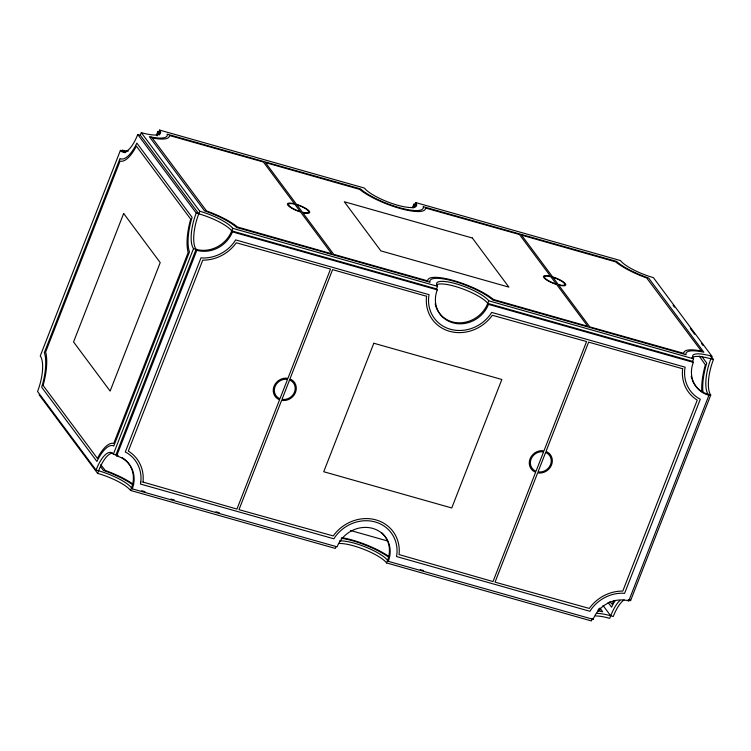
<?xml version="1.0" encoding="UTF-8"?>
<svg xmlns="http://www.w3.org/2000/svg" width="751" height="751" viewBox="0 0 751 751"><rect width="100%" height="100%" fill="white"/><g stroke="black" fill="none" stroke-linecap="round" stroke-linejoin="round"><path stroke-width="1.13" d="M693.323 362.367L488.488 304.371A28.454 25.684 -36.7 0 1 452.862 322.817A28.454 25.684 -36.7 0 1 437.279 289.867L436.547 288.891L231.712 230.895A28.454 6.975 21.3 0 0 198.79 213.819L140.296 135.218L137.743 134.495A28.454 10.063 -74.2 0 1 120.413 150.36L40.254 355.946A28.454 10.063 -74.2 0 1 37.55 391.468L96.044 470.07L98.606 470.793A28.454 6.975 21.3 0 1 131.519 487.868L132.251 488.845L337.086 546.841A28.454 25.684 -36.7 0 1 372.712 528.394A28.454 25.684 -36.7 0 1 388.295 561.344L593.14 619.34A28.454 25.684 -36.7 0 1 628.765 600.894L708.916 395.317A28.454 25.684 -36.7 0 1 693.323 362.367L692.6 361.381L487.756 303.385A28.454 6.975 21.3 0 0 461.715 288.525A28.454 6.975 21.3 0 0 436.322 284.948M140.296 135.218L141.301 132.645A28.454 6.975 21.3 0 0 159.597 130.073L364.432 188.069A28.454 6.975 21.3 0 0 397.354 205.145A28.454 6.975 21.3 0 0 415.641 202.563L620.486 260.569A28.454 6.975 21.3 0 0 653.398 277.635L711.892 356.237L710.887 358.809A28.454 10.063 -74.2 0 0 708.184 394.331L708.916 395.317M159.597 130.073L158.592 132.636A28.454 25.684 -36.7 0 1 157.072 135.931M336.026 546.719L335.359 548.437L130.514 490.431A28.454 6.975 21.3 0 0 97.602 473.365L98.606 470.793A28.454 10.063 -74.2 0 1 112.368 453.116M132.251 488.845A28.454 25.684 -36.7 0 0 116.668 455.904L115.936 454.918L196.086 249.341A28.454 10.063 -74.2 0 1 198.79 213.819L199.794 211.247L141.301 132.645M96.044 470.07A28.454 10.063 -74.2 0 1 113.373 454.195L193.523 248.619A28.454 10.063 -74.2 0 1 196.236 213.087L137.743 134.495M116.668 455.904L196.818 250.318A28.454 25.684 -36.7 0 0 232.444 231.871L437.279 289.867M130.514 490.431L131.519 487.868A28.454 25.684 -36.7 0 0 122.216 457.669M193.523 248.619L196.086 249.341A28.454 25.684 -36.7 0 0 231.712 230.895L232.707 228.323A28.454 6.975 21.3 0 0 199.794 211.247M415.641 202.563L414.646 205.136A28.454 25.684 -36.7 0 1 413.36 207.971M436.547 288.891L437.551 286.319A28.454 6.975 21.3 0 1 455.848 283.747A28.454 6.975 21.3 0 1 488.76 300.822L693.595 358.818A28.454 6.975 21.3 0 1 711.892 356.237M593.14 619.34L592.408 618.364L591.403 620.927L386.568 562.931L387.563 560.359A28.454 25.684 -36.7 0 0 381.865 532.891M435.176 303.826A28.454 25.684 -36.7 0 0 459.696 322.836A28.454 25.684 -36.7 0 0 487.756 303.385L488.76 300.822M692.6 361.381L693.595 358.818M619.922 600.49A28.454 10.063 -74.2 0 0 610.704 615.782L609.699 618.355A28.454 6.975 21.3 0 0 595.618 615.97M628.765 600.894L628.033 599.908L630.587 600.64L710.746 395.054A28.454 10.063 -74.2 0 1 713.45 359.532L710.662 355.796M156.339 134.955A28.454 25.684 -36.7 0 0 157.86 131.66L160.113 132.298M412.13 207.905A28.454 25.684 -36.7 0 0 413.914 204.159L416.167 204.788M120.413 150.36L122.967 151.092A28.454 25.684 -36.7 0 0 126.393 151.815M196.236 213.087L198.79 213.819M713.45 359.532L710.887 358.809A28.454 6.975 21.3 0 0 691.746 358.18M232.707 228.323L437.551 286.319M710.746 395.054L708.184 394.331A28.454 25.684 -36.7 0 1 692.15 379.602M113.373 454.195L115.936 454.918A28.454 25.684 -36.7 0 1 118.123 455.65M350.426 530.459L387.478 540.955M596.623 613.398A28.454 6.975 21.3 0 1 610.704 615.782L613.257 616.505A28.454 10.063 -74.2 0 1 624.072 599.965M141.648 490.732L145.027 491.689M170.909 499.021L174.288 499.978M215.931 511.769L219.311 512.717M420.203 569.605L423.583 570.563M673.065 305.263L674.454 307.131M690.469 328.656L694.647 334.27M701.612 343.629L703.002 345.498M701.866 356.472L706.757 363.052L706.128 365.089A35.56 12.579 -74.2 0 0 702.992 392.557M699.219 356.049L705.358 364.855A37.841 13.387 -74.2 0 0 701.8 391.703M413.914 204.159L414.646 205.136A28.454 6.975 21.3 0 1 415.519 206.732M487.756 303.385L488.488 304.371M609.812 601.673L612.065 604.142A37.841 13.387 -74.2 0 1 614.13 600.453M608.085 602.48L611.577 607.174L612.422 605.428A35.56 12.579 -74.2 0 1 615.351 600.387M603.044 605.494L610.704 615.782M599.88 608.028L602.678 611.793L600.903 611.398A35.56 8.721 21.3 0 0 598.181 610.92M598.754 608.695L599.805 610.488A37.841 9.284 21.3 0 0 597.852 610.131M157.86 131.66L158.592 132.636A28.454 6.975 21.3 0 1 159.616 134.936M231.712 230.895L232.444 231.871M196.086 249.341L196.818 250.318M388.295 561.344L387.563 560.359A28.454 6.975 21.3 0 0 365.868 547.15A28.454 6.975 21.3 0 0 339.583 540.945M100.775 464.747L105.337 470.492A37.841 9.284 21.3 0 1 133.659 484.526M100.587 466.662L103.385 470.417L105.365 471.102A35.56 8.721 21.3 0 1 131.988 484.292M39.108 394.763L97.602 473.365M338.579 543.517A28.454 6.975 21.3 0 1 364.864 549.723A28.454 6.975 21.3 0 1 386.568 562.931M341.273 538.298A35.56 8.721 21.3 0 1 388.032 556.782M341.808 537.641A37.841 9.284 21.3 0 1 388.971 556.5M125.201 152.753A28.454 10.063 -74.2 0 1 122.967 151.092L122.235 150.106A28.454 25.684 -36.7 0 0 128.318 151.082M691.784 378.523A28.454 25.684 -36.7 0 1 691.22 376.326M629.554 599.57A28.454 10.063 -74.2 0 1 630.587 600.64M140.803 482.039L140.437 484.029L333.904 538.814L335.021 537.031A35.56 32.096 -36.7 0 1 375.218 521.973A35.56 32.096 -36.7 0 1 396.847 554.538L396.49 556.529L589.957 611.305L591.065 609.521A35.56 32.096 -36.7 0 1 622.551 593.215L624.588 593.374L700.289 399.203L698.552 398.302A35.56 32.096 -36.7 0 1 684.771 369.182L685.137 367.183L491.67 312.407L490.553 314.19A35.56 32.096 -36.7 0 1 450.356 329.238A35.56 32.096 -36.7 0 1 428.727 296.683L429.093 294.683L235.617 239.907L234.509 241.691A35.56 32.096 -36.7 0 1 203.023 257.997L200.996 257.837L125.286 452.008L127.022 452.919A35.56 32.096 -36.7 0 1 140.803 482.039M142.99 482.067L236.95 509.075L279.588 399.729L277.917 398.997A11.95 10.786 -36.7 0 1 274.012 386.314A11.95 10.786 -36.7 0 1 286.047 378.147L287.896 378.41L330.524 269.065L236.283 242.78A37.841 34.152 -36.7 0 1 202.779 260.137L128.327 451.079A37.841 34.152 -36.7 0 1 142.99 482.067M426.615 296.269L426.54 296.654A37.841 34.152 -36.7 0 0 449.558 331.294A37.841 34.152 -36.7 0 0 492.327 315.279L586.578 341.555L543.94 450.91L542.091 450.647A11.95 10.786 -36.7 0 0 530.056 458.814A11.95 10.786 -36.7 0 0 533.961 471.497L535.632 472.219L493.003 581.574L399.034 554.567A37.841 34.152 -36.7 0 0 376.016 519.917A37.841 34.152 -36.7 0 0 333.247 535.932L238.996 509.657L281.634 400.311L283.484 400.574A11.95 10.786 -36.7 0 0 295.519 392.407A11.95 10.786 -36.7 0 0 291.613 379.724L289.942 378.992L332.58 269.647L426.615 296.269M682.659 368.76L682.593 369.154A37.841 34.152 -36.7 0 0 697.247 400.133L622.795 591.084A37.841 34.152 -36.7 0 0 589.3 608.432L495.05 582.156L537.678 472.801L539.528 473.074A11.95 10.786 -36.7 0 0 551.563 464.897A11.95 10.786 -36.7 0 0 547.657 452.215L545.996 451.492L588.624 342.137L682.659 368.76M42.309 385.188L41.68 387.225L96.926 461.461L97.771 459.715A35.56 12.579 -74.2 0 1 113.082 445.681L113.767 446.028L189.468 251.867L189.083 250.768A35.56 12.579 -74.2 0 1 191.477 219.367L192.106 217.33L136.86 143.094L136.015 144.84A35.56 12.579 -74.2 0 1 120.695 158.874L120.01 158.527L44.309 352.698L44.703 353.796A35.56 12.579 -74.2 0 1 42.309 385.188M43.079 385.413L97.414 458.42A37.841 13.387 -74.2 0 1 113.711 443.494L188.154 252.552A37.841 13.387 -74.2 0 1 190.698 219.142L136.372 146.135A37.841 13.387 -74.2 0 1 120.076 161.061L45.623 352.012A37.841 13.387 -74.2 0 1 43.079 385.413M123.662 213.472L73.56 341.958L110.125 391.083L160.216 262.597L123.662 213.472M287.492 379.443L279.982 398.697L278.565 398.077A10.814 9.763 -36.7 0 1 275.035 386.605A10.814 9.763 -36.7 0 1 285.924 379.217L287.492 379.443M289.539 380.015L282.038 399.279L283.606 399.504A10.814 9.763 -36.7 0 0 294.495 392.116A10.814 9.763 -36.7 0 0 290.956 380.644L289.539 380.015M373.82 343.245L323.728 471.731L451.755 507.976L501.846 379.49L373.82 343.245M543.546 451.933L536.036 471.196L534.618 470.577A10.814 9.763 -36.7 0 1 531.079 459.105A10.814 9.763 -36.7 0 1 541.969 451.708L543.546 451.933M545.592 452.515L538.082 471.778L539.65 472.003A10.814 9.763 -36.7 0 0 550.539 464.616A10.814 9.763 -36.7 0 0 547.01 453.135L545.592 452.515M151.101 137.029L149.327 136.644L204.572 210.881L206.563 211.557A35.56 8.721 21.3 0 1 235.654 226.642L236.565 227.478L430.032 282.254L429.872 281.634A35.56 8.721 21.3 0 1 454.017 281.287A35.56 8.721 21.3 0 1 491.708 299.142L492.618 299.968L686.085 354.754L685.926 354.134A35.56 8.721 21.3 0 1 702.091 351.853L703.865 352.247L648.62 278.011L646.63 277.335A35.56 8.721 21.3 0 1 617.538 262.24L616.627 261.414L423.16 206.638L423.32 207.248A35.56 8.721 21.3 0 1 399.175 207.595A35.56 8.721 21.3 0 1 361.494 189.74L360.574 188.914L167.107 134.138L167.276 134.758A35.56 8.721 21.3 0 1 151.101 137.029M152.2 137.94L206.525 210.947A37.841 9.284 21.3 0 1 237.485 226.999L331.689 253.791L300.578 211.979L298.757 211.397A11.95 2.929 21.3 0 1 287.821 205.154A11.95 2.929 21.3 0 1 292.824 203.418L294.514 203.831L263.404 162.019L169.397 135.518A37.841 9.284 21.3 0 1 152.2 137.94M701.34 351.027L700.993 350.952A37.841 9.284 21.3 0 0 683.795 353.374L589.788 326.863L558.678 285.061L560.368 285.464A11.95 2.929 21.3 0 0 565.372 283.737A11.95 2.929 21.3 0 0 554.435 277.495L552.614 276.903L521.504 235.101L615.707 261.883A37.841 9.284 21.3 0 0 646.667 277.945L701.34 351.027M294.805 204.225L293.369 203.878A10.814 2.657 21.3 0 0 288.844 205.436A10.814 2.657 21.3 0 0 298.738 211.087L300.287 211.585L294.805 204.225M303.77 212.514L302.334 212.167L296.861 204.807L298.41 205.305A10.814 2.657 21.3 0 1 308.304 210.947A10.814 2.657 21.3 0 1 303.77 212.514M304.324 212.965L302.625 212.561L333.744 254.364L427.741 280.874A37.841 9.284 21.3 0 1 453.426 280.498A37.841 9.284 21.3 0 1 493.529 299.499L587.742 326.281L556.632 284.479L554.801 283.887A11.95 2.929 21.3 0 1 543.865 277.645A11.95 2.929 21.3 0 1 548.868 275.917L550.567 276.33L519.448 234.519L425.451 208.018A37.841 9.284 21.3 0 1 399.767 208.384A37.841 9.284 21.3 0 1 359.663 189.383L265.45 162.601L296.561 204.413L298.391 204.995A11.95 2.929 21.3 0 1 309.328 211.238A11.95 2.929 21.3 0 1 304.324 212.965M550.858 276.715L549.422 276.368A10.814 2.657 21.3 0 0 544.888 277.936A10.814 2.657 21.3 0 0 554.782 283.587L556.341 284.085L550.858 276.715M559.824 285.014L558.387 284.667L552.905 277.297L554.454 277.795A10.814 2.657 21.3 0 1 564.348 283.446A10.814 2.657 21.3 0 1 559.824 285.014M472.332 238.001L344.305 201.756L380.86 250.881L508.887 287.126L472.332 238.001"/></g></svg>
